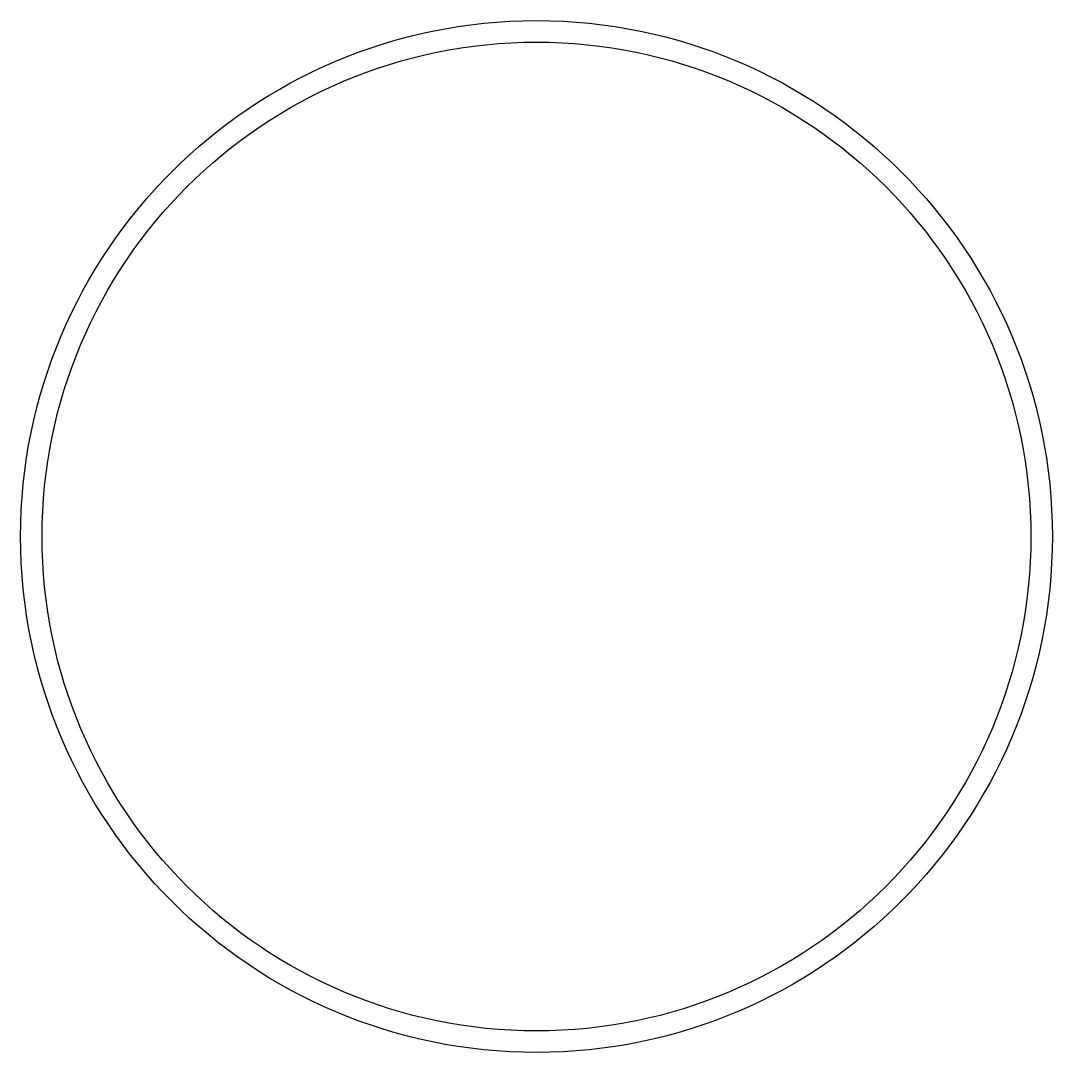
# Model space of a CAD drawing. Extents: x -76 to 76, y 2 to 154.
import ezdxf

# ---------------------------------------------------------------- set-up
doc = ezdxf.new("R2010")
doc.units = 0
doc.header["$MEASUREMENT"] = 0
doc.layers.get('0').update_dxf_attribs({"linetype": 'CONTINUOUS'})

msp = doc.modelspace()

# ---------------------------------------------------------------- linework, layer by layer
at = {"color": 7}
for radius in [76.2, 73.03]:
    msp.add_circle((0.01, 77.94), radius, dxfattribs=at)

doc.saveas('drawing.dxf')
